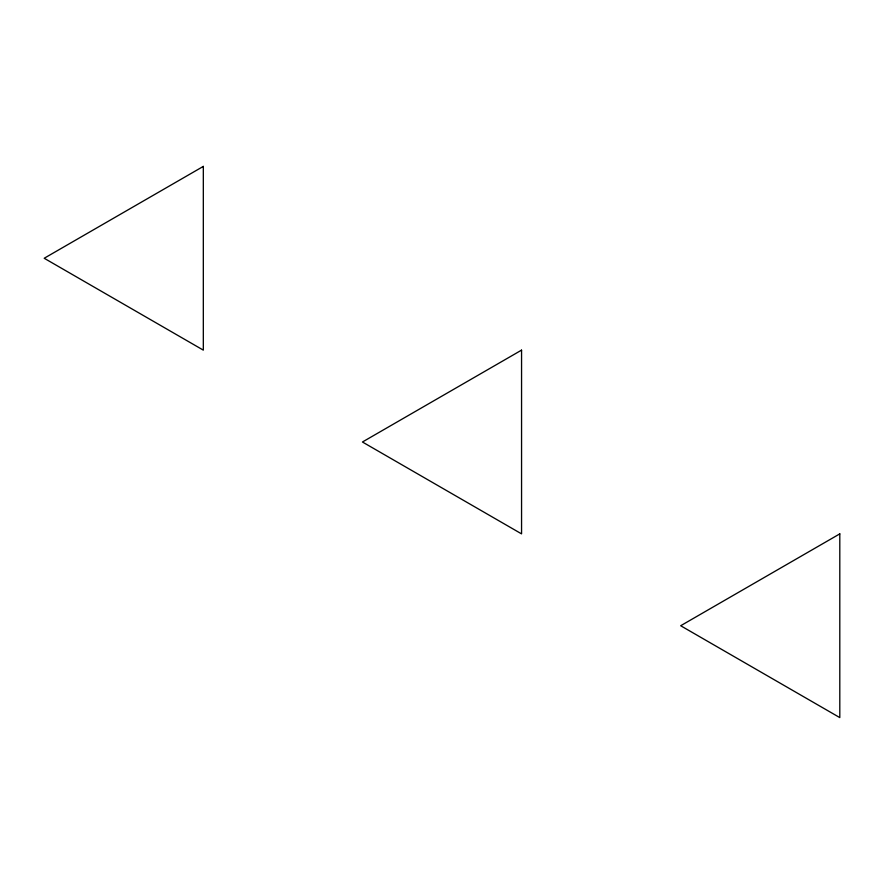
<?xml version="1.0" encoding="UTF-8"?>
<svg xmlns="http://www.w3.org/2000/svg" width="884" height="884" viewBox="0 0 884 884"><rect width="100%" height="100%" fill="white"/><g stroke="black" fill="none" stroke-linecap="round" stroke-linejoin="round"><path stroke-width="1.33" d="M203.32 166.402L44.2 258.261L203.32 350.13L203.32 166.402M521.56 350.13L362.44 442L521.56 533.87L521.56 350.13M839.8 533.87L680.68 625.739L839.8 717.598L839.8 533.87"/></g></svg>
